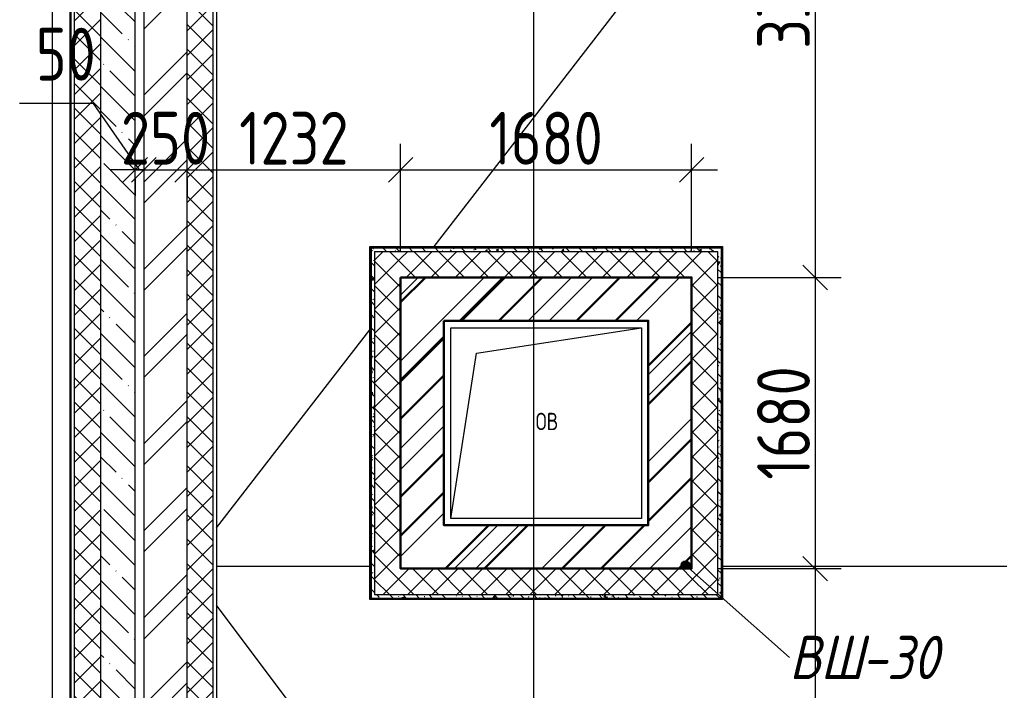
# Model space of a CAD drawing. Header units: millimetres. Extents: x -592259 to 288321, y -552984 to 293768.
# Drawn here: x 141900 to 147555, y -507923 to -504053 of the extents above; entities that cross this region are included whole.
import ezdxf

# ---------------------------------------------------------------- set-up
doc = ezdxf.new("R2010")
doc.units = ezdxf.units.MM
doc.linetypes.add('ADSK_Линия сетки', pattern=[2500, 2000, -250, 0, -250])
doc.layers.get('Defpoints').update_dxf_attribs({"color": 250})
for name, color, linetype, lineweight in [('0.2) Кирпич 4 вып кровля', 30, 'Continuous', 30), ('Аннотация', 250, 'Continuous', 20), ('Крыша', 7, 'Continuous', 5), ('Ограждение', 7, 'Continuous', 5), ('Окна', 7, 'Continuous', 5), ('Оси', 250, 'Continuous', 9), ('Размеры', 7, 'Continuous', 9), ('Стены внутренние', 7, 'Continuous', 9), ('Стены наружные', 7, 'Continuous', 9), ('Стены отделка', 7, 'Continuous', 13), ('Стены перегородки', 7, 'Continuous', 13), ('Стены штриховка', 250, 'Continuous', 9), ('Узлы', 250, 'Continuous', 18)]:
    doc.layers.add(name, color=color, linetype=linetype, lineweight=lineweight)
doc.styles.add('GOST Common_2', font='', dxfattribs={"width": 0.8, "height": 350})
doc.styles.add('GOST Common_I', font='', dxfattribs={"width": 0.9, "height": 250})
doc.styles.add('ISOCPEUR', font='isocpeur.ttf', dxfattribs={"width": 0.8, "height": 100})
doc.styles.add('А3', font='ГОСТ тип А.ttf')
doc.styles.get('GOST Common_2').set_extended_font_data('GOST Common')
doc.styles.get('GOST Common_I').set_extended_font_data('GOST Common', italic=True)
doc.dimstyles.new('ADSK_Основной_2_мм', dxfattribs={"dimscale": 304.8, "dimtxt": 201.142999, "dimasz": 0.463911, "dimexe": 0.492126, "dimexo": 0.492126, "dimgap": 0.098425, "dimtad": 1, "dimdec": 0, "dimdsep": 46, "dimtxsty": 'GOST Common_2', "dimblk1": 'OBLIQUE', "dimblk2": 'OBLIQUE', "dimsah": 1, "dimcen": 0.09, "dimdle": 0.492126, "dimazin": 0, "dimtfac": 1, "dimtdec": 4, "dimtix": 1, "dimtmove": 1, "dimatfit": 3, "dimfxl": 1, "dimtvp": 1, "dimtolj": 1, "dimtzin": 0, "dimlwd": 9, "dimlwe": 9, "dimarcsym": 2})
doc.dimstyles.new('ADSK_Основной_2_мм_1', dxfattribs={"dimscale": 304.8, "dimtxt": 201.142999, "dimasz": 0.463911, "dimexe": 0.492126, "dimexo": 0.492126, "dimgap": 0.098425, "dimtad": 1, "dimdec": 0, "dimdsep": 46, "dimtxsty": 'GOST Common_2', "dimblk1": 'OBLIQUE', "dimblk2": 'OBLIQUE', "dimsah": 1, "dimcen": 0.09, "dimdle": 0.492126, "dimazin": 0, "dimtfac": 1, "dimtdec": 4, "dimtix": 1, "dimtmove": 0, "dimatfit": 3, "dimfxl": 1, "dimtvp": 1, "dimtolj": 1, "dimtzin": 0, "dimlwd": 9, "dimlwe": 9, "dimarcsym": 2})
pattern_1 = [(45, (23667.23, -543980.64), (-70.71068, 70.71068), []), (135, (23667.23, -543980.64), (-70.71068, -70.71068), [])]
pattern_2 = [(45, (23667.23, -543980.64), (-251.4472, 251.4472), []), (45, (23667.23, -543599.64), (-251.4472, 251.4472), [])]
pattern_3 = [(135, (23667.23, -543980.64), (-75.43415, -75.43415), [106.68, -17.78, 3.556, -17.78]), (135, (23667.23, -543905.25), (-75.43415, -75.43415), []), (50, (23667.23, -543980.64), (127.52922, -11.15758), [13.335, -146.685]), (355, (23667.23, -543980.64), (-24.66966, 133.74002), [10.668, -117.348]), (100.451, (23677.86, -543981.57), (102.85973, 122.58178), [11.333, -124.663]), (46.184, (23667.23, -543945.08), (189.75516, -29.43036), [20.002, -220.027]), (96.636, (23683.04, -543947.53), (166.1822, 173.1996), [17, -186.995]), (351.184, (23667.23, -543945.08), (166.18393, 173.19757), [16.002, -176.022]), (21, (23685.01, -543953.97), (106.130265, -71.58603), [13.335, -146.685]), (326, (23685.01, -543953.97), (43.26188, 128.93175), [10.668, -117.348]), (71.451, (23693.85, -543959.94), (149.39198, 57.34505), [11.333, -124.663]), (37.5, (23667.23, -543980.64), (2.162228, 59.188357), [3.353, -112.573, 3.353, -115.773, -117.793]), (37.5, (23667.23, -543980.64), (2.162228, 59.188357), [-235.052, 3.353, -114.44]), (7.5, (23667.23, -543980.64), (46.773857, 70.126152), [3.353, -64.567, 3.353, -109.906, -44.895]), (7.5, (23667.23, -543980.64), (46.773857, 70.126152), [-181.178, 3.353, -41.542]), (327.5, (23627.58, -543980.64), (94.913671, -4.010093), [3.353, -41.097, 3.353, -135.331, -184.023]), (327.5, (23627.58, -543980.64), (94.913671, -4.010093), [-183.134, 3.353, -180.67]), (317.5, (23609.8, -543980.64), (103.69057, 17.79882), [3.353, -54.432, 3.353, -88.748, -130.683]), (317.5, (23609.8, -543980.64), (103.69057, 17.79882), [-149.885, 3.353, -127.33])]

# ---------------------------------------------------------------- blocks, each defined once
blk = doc.blocks.new('_Wn_-As_OpeningMEP_floor__Rectangular - _Wn_-As_OpeningMEP_floor__Rectangular-41366200-АР3_Кладочный план кровли _17_930 С2-3')
at = {"layer": 'Узлы', "lineweight": 5}
for p, q in [((-402.6, 452.6), (550, 600)), ((-550, -500), (-402.6, 452.6))]:
    blk.add_line(p, q, dxfattribs=at)
blk = doc.blocks.new('Ограждение - Ограждение-38592901-АР3_Кладочный план кровли _17_930 С2-3')
at = {"layer": 'Ограждение'}
for p, q in [((118422.3, 27847), (118422.3, 45603)), ((118522.3, 45503), (118522.3, 27947))]:
    blk.add_line(p, q, dxfattribs=at)
blk = doc.blocks.new('_Oblique')
at = {"color": 0, "linetype": 'ByBlock', "lineweight": -2}
blk.add_line((-0.5, -0.5), (0.5, 0.5), dxfattribs=at)
blk = doc.blocks.new('*D6347')
at = {"layer": 'Defpoints', "color": 0, "transparency": 16777216}
for p in [(142567.2, -504819.7), (142617.2, -504819.7), (142617.2, -504919.6)]:
    blk.add_point(p, dxfattribs=at)
at = {"layer": 'Размеры', "color": 0, "lineweight": 9, "transparency": 16777216}
for p, q in [((142325.6, -504536.2), (141899.8, -504536.2)), ((142592.2, -504919.6), (142325.6, -504536.2)), ((142567.2, -504919.6), (142425.8, -504919.6)), ((142567.2, -504919.6), (142617.2, -504919.6)), ((142567.2, -504919.6), (142617.2, -504919.6)), ((142617.2, -504919.6), (142758.6, -504919.6)), ((142567.2, -504969.7), (142567.2, -505069.6)), ((142617.2, -504969.7), (142617.2, -505069.6))]:
    blk.add_line(p, q, dxfattribs=at)
at = {"layer": 'Размеры', "color": 0, "lineweight": 9, "transparency": 16777216, "xscale": 141.4, "yscale": 141.4, "zscale": 141.4}
blk.add_blockref('_Oblique', (142567.2, -504919.6), dxfattribs=at)
at = {"layer": 'Размеры', "color": 0, "lineweight": 9, "transparency": 16777216, "xscale": 141.4, "yscale": 141.4, "zscale": 141.4, "rotation": 180}
blk.add_blockref('_Oblique', (142617.2, -504919.6), dxfattribs=at)
at = {"layer": 'Размеры', "color": 0, "transparency": 16777216, "insert": (141992.8, -504099.8), "char_height": 304.8, "width": 302.737, "attachment_point": 1, "line_spacing_factor": 1.022761, "style": 'А3'}
blk.add_mtext('\\A1;50', dxfattribs=at)
blk = doc.blocks.new('*D6348')
at = {"layer": 'Defpoints', "color": 0, "transparency": 16777216}
for p in [(142617.2, -504819.7), (142867.2, -504819.7), (142867.2, -504919.6)]:
    blk.add_point(p, dxfattribs=at)
at = {"layer": 'Размеры', "color": 0, "lineweight": 9, "transparency": 16777216}
for p, q in [((142617.2, -504919.6), (142475.8, -504919.6)), ((142617.2, -504919.6), (142867.2, -504919.6)), ((142867.2, -504919.6), (143008.6, -504919.6)), ((142617.2, -504969.7), (142617.2, -505069.6)), ((142867.2, -504969.7), (142867.2, -505069.6))]:
    blk.add_line(p, q, dxfattribs=at)
at = {"layer": 'Размеры', "color": 0, "lineweight": 9, "transparency": 16777216, "xscale": 141.4, "yscale": 141.4, "zscale": 141.4}
blk.add_blockref('_Oblique', (142617.2, -504919.6), dxfattribs=at)
at = {"layer": 'Размеры', "color": 0, "lineweight": 9, "transparency": 16777216, "xscale": 141.4, "yscale": 141.4, "zscale": 141.4, "rotation": 180}
blk.add_blockref('_Oblique', (142867.2, -504919.6), dxfattribs=at)
at = {"layer": 'Размеры', "color": 0, "transparency": 16777216, "insert": (142742.2, -504737.2), "char_height": 304.8, "width": 454.106, "attachment_point": 5, "style": 'А3'}
blk.add_mtext('\\A1;250', dxfattribs=at)
blk = doc.blocks.new('*D6349')
at = {"layer": 'Defpoints', "color": 0, "transparency": 16777216}
for p in [(142867.2, -504819.7), (144098.9, -504919.6), (144098.9, -505540.5)]:
    blk.add_point(p, dxfattribs=at)
at = {"layer": 'Размеры', "color": 0, "lineweight": 9, "transparency": 16777216}
for p, q in [((144098.9, -505390.5), (144098.9, -504769.6)), ((142717.2, -504919.6), (144248.9, -504919.6)), ((142867.2, -504969.7), (142867.2, -505069.6))]:
    blk.add_line(p, q, dxfattribs=at)
at = {"layer": 'Размеры', "color": 0, "lineweight": 9, "transparency": 16777216, "xscale": 141.4, "yscale": 141.4, "zscale": 141.4, "rotation": 180}
blk.add_blockref('_Oblique', (142867.2, -504919.6), dxfattribs=at)
at = {"layer": 'Размеры', "color": 0, "lineweight": 9, "transparency": 16777216, "xscale": 141.4, "yscale": 141.4, "zscale": 141.4}
blk.add_blockref('_Oblique', (144098.9, -504919.6), dxfattribs=at)
at = {"layer": 'Размеры', "color": 0, "transparency": 16777216, "insert": (143483.1, -504737.2), "char_height": 304.8, "width": 560.473, "attachment_point": 5, "style": 'А3'}
blk.add_mtext('\\A1;1232', dxfattribs=at)
blk = doc.blocks.new('*D6350')
at = {"layer": 'Defpoints', "color": 0, "transparency": 16777216}
for p in [(145778.9, -504919.6), (144098.9, -505540.5), (145778.9, -505540.5)]:
    blk.add_point(p, dxfattribs=at)
at = {"layer": 'Размеры', "color": 0, "lineweight": 9, "transparency": 16777216}
for p, q in [((144098.9, -505390.5), (144098.9, -504769.6)), ((145778.9, -505390.5), (145778.9, -504769.6)), ((143948.9, -504919.6), (145928.9, -504919.6))]:
    blk.add_line(p, q, dxfattribs=at)
at = {"layer": 'Размеры', "color": 0, "lineweight": 9, "transparency": 16777216, "xscale": 141.4, "yscale": 141.4, "zscale": 141.4, "rotation": 180}
blk.add_blockref('_Oblique', (144098.9, -504919.6), dxfattribs=at)
at = {"layer": 'Размеры', "color": 0, "lineweight": 9, "transparency": 16777216, "xscale": 141.4, "yscale": 141.4, "zscale": 141.4}
blk.add_blockref('_Oblique', (145778.9, -504919.6), dxfattribs=at)
at = {"layer": 'Размеры', "color": 0, "transparency": 16777216, "insert": (144938.9, -504737.2), "char_height": 304.8, "width": 560.473, "attachment_point": 5, "style": 'А3'}
blk.add_mtext('\\A1;1680', dxfattribs=at)
blk = doc.blocks.new('*D6355')
at = {"layer": 'Defpoints', "color": 0, "transparency": 16777216}
for p in [(145778.9, -505540.5), (145778.9, -507220.5), (146491.8, -507220.5)]:
    blk.add_point(p, dxfattribs=at)
at = {"layer": 'Размеры', "color": 0, "lineweight": 9, "transparency": 16777216}
for p, q in [((146491.8, -505390.5), (146491.8, -507370.5)), ((145928.9, -505540.5), (146641.8, -505540.5)), ((145928.9, -507220.5), (146641.8, -507220.5))]:
    blk.add_line(p, q, dxfattribs=at)
at = {"layer": 'Размеры', "color": 0, "lineweight": 9, "transparency": 16777216, "xscale": 141.4, "yscale": 141.4, "zscale": 141.4}
for p, rotation in [((146491.8, -505540.5), 90), ((146491.8, -507220.5), 270)]:
    blk.add_blockref('_Oblique', p, dxfattribs=dict(at, rotation=rotation))
at = {"layer": 'Размеры', "color": 0, "transparency": 16777216, "insert": (146309.4, -506380.5), "char_height": 304.8, "width": 560.473, "attachment_point": 5, "rotation": 90, "style": 'А3'}
blk.add_mtext('\\A1;1680', dxfattribs=at)
blk = doc.blocks.new('*D6525')
at = {"layer": 'Defpoints', "color": 0, "transparency": 16777216}
for p in [(145778.9, -502220.5), (145778.9, -505540.5), (146491.8, -505540.5)]:
    blk.add_point(p, dxfattribs=at)
at = {"layer": 'Размеры', "color": 0, "lineweight": 9, "transparency": 16777216}
for p, q in [((146491.8, -502070.5), (146491.8, -505690.5)), ((145928.9, -502220.5), (146641.8, -502220.5)), ((145928.9, -505540.5), (146641.8, -505540.5))]:
    blk.add_line(p, q, dxfattribs=at)
at = {"layer": 'Размеры', "color": 0, "lineweight": 9, "transparency": 16777216, "xscale": 141.4, "yscale": 141.4, "zscale": 141.4}
for p, rotation in [((146491.8, -502220.5), 90), ((146491.8, -505540.5), 270)]:
    blk.add_blockref('_Oblique', p, dxfattribs=dict(at, rotation=rotation))
at = {"layer": 'Размеры', "color": 0, "transparency": 16777216, "insert": (146309.4, -503880.5), "char_height": 304.8, "attachment_point": 5, "rotation": 90, "style": 'А3'}
blk.add_mtext('\\A1;3320', dxfattribs=at)
blk = doc.blocks.new('*D6526')
at = {"layer": 'Defpoints', "color": 0, "transparency": 16777216}
for p in [(145778.9, -507220.5), (145778.9, -510540.5), (146491.8, -510540.5)]:
    blk.add_point(p, dxfattribs=at)
at = {"layer": 'Размеры', "color": 0, "lineweight": 9, "transparency": 16777216}
for p, q in [((146491.8, -507070.5), (146491.8, -510690.5)), ((145928.9, -507220.5), (146641.8, -507220.5)), ((145928.9, -510540.5), (146641.8, -510540.5))]:
    blk.add_line(p, q, dxfattribs=at)
at = {"layer": 'Размеры', "color": 0, "lineweight": 9, "transparency": 16777216, "xscale": 141.4, "yscale": 141.4, "zscale": 141.4}
for p, rotation in [((146491.8, -507220.5), 90), ((146491.8, -510540.5), 270)]:
    blk.add_blockref('_Oblique', p, dxfattribs=dict(at, rotation=rotation))
at = {"layer": 'Размеры', "color": 0, "transparency": 16777216, "insert": (146309.4, -508880.5), "char_height": 304.8, "attachment_point": 5, "rotation": 90, "style": 'А3'}
blk.add_mtext('\\A1;3320', dxfattribs=at)

msp = doc.modelspace()

# ---------------------------------------------------------------- hatches: boundary and pattern name
at = {"layer": '0.2) Кирпич 4 вып кровля', "true_color": 0xf26722}
h = msp.add_hatch(dxfattribs=at)
h.set_pattern_fill('ANSI32', color=30, scale=50)
h.set_pattern_definition([(45, (9e-11, -5000), (-336.7596, 336.7596), []), (45, (224.5, -5000), (-336.7596, 336.7596), [])])
h.paths.add_polyline_path([(144348.9379, -505790.4699), (145528.9379, -505790.4699), (145528.9379, -506970.4699), (144348.9379, -506970.4699)], flags=16)
h.paths.add_polyline_path([(144098.9379, -505540.4699), (145778.9379, -505540.4699), (145778.9379, -507220.4699), (144098.9379, -507220.4699)])
at = {"layer": 'Аннотация'}
h = msp.add_hatch(color=256, dxfattribs=at)
edge = h.paths.add_edge_path()
edge.add_arc((145743.7062, -507201.3735), 25, 0, 360)
at = {"layer": 'Стены внутренние', "lineweight": 5}
h = msp.add_hatch(dxfattribs=at)
h.set_pattern_fill('FP_1', color=256, style=0, pattern_type=2)
h.set_pattern_definition([(135, (23667.23, -543980.64), (-142.56192, -142.56192), []), (135, (23809.8, -543980.64), (-142.56192, -142.56192), [252.016, -50.403, 3.353, -47.05])])
h.paths.add_polyline_path([(142367.2298, -515855.641), (142567.2298, -515855.641), (142567.2298, -498655.641), (142367.2298, -498655.641), (142367.2298, -515415.263)])
h = msp.add_hatch(dxfattribs=at)
h.set_pattern_fill('FP_43', color=256, style=0, pattern_type=2)
h.set_pattern_definition(pattern_2)
h.paths.add_polyline_path([(142867.2298, -515605.64), (142867.2298, -499155.641), (142617.2298, -499155.641), (142617.2298, -515605.64)])
at = {"layer": 'Стены наружные', "lineweight": 5}
h = msp.add_hatch(dxfattribs=at)
h.set_pattern_fill('FP_33', color=256, style=0, pattern_type=2)
h.set_pattern_definition(pattern_1)
h.paths.add_polyline_path([(142361.3343, -516005.641), (142367.5645, -516005.641), (142367.5645, -498655.6404), (142217.5645, -498655.6404), (142217.5645, -516005.641)])
h = msp.add_hatch(dxfattribs=at)
h.set_pattern_fill('FP_33', color=256, style=0, pattern_type=2)
h.set_pattern_definition(pattern_1)
h.paths.add_polyline_path([(143017.2298, -515355.64), (143017.2298, -499305.641), (142867.2298, -499305.641), (142867.2298, -515355.64)])
h = msp.add_hatch(dxfattribs=at)
h.set_pattern_fill('FP_48', color=256, style=0, pattern_type=2)
h.set_pattern_definition(pattern_3)
h.paths.add_polyline_path([(143928.9379, -507390.4699), (143948.9379, -507390.4699), (143948.9379, -505370.4699), (143928.9379, -505370.4699), (143928.9379, -507128.7274)])
h = msp.add_hatch(dxfattribs=at)
h.set_pattern_fill('FP_48', color=256, style=0, pattern_type=2)
h.set_pattern_definition(pattern_3)
h.paths.add_polyline_path([(144098.9379, -505390.4699), (145948.9379, -505390.4699), (145948.9379, -505370.4699), (143948.9379, -505370.4699), (143948.9379, -505390.4699)])
h = msp.add_hatch(dxfattribs=at)
h.set_pattern_fill('FP_33', color=256, style=0, pattern_type=2)
h.set_pattern_definition(pattern_1)
h.paths.add_polyline_path([(143948.9379, -507370.4699), (144098.9379, -507370.4699), (144098.9379, -505390.4699), (143948.9379, -505390.4699), (143948.9379, -507128.7274)])
h = msp.add_hatch(dxfattribs=at)
h.set_pattern_fill('FP_33', color=256, style=0, pattern_type=2)
h.set_pattern_definition(pattern_1)
h.paths.add_polyline_path([(145778.9379, -505540.4699), (145928.9379, -505540.4699), (145928.9379, -505390.4699), (144098.9379, -505390.4699), (144098.9379, -505540.4699), (145196.8193, -505540.4699)])
h = msp.add_hatch(dxfattribs=at)
h.set_pattern_fill('FP_48', color=256, style=0, pattern_type=2)
h.set_pattern_definition(pattern_3)
h.paths.add_polyline_path([(145948.9379, -507390.4699), (145948.9379, -505390.4699), (145928.9379, -505390.4699), (145928.9379, -507390.4699)])
h = msp.add_hatch(dxfattribs=at)
h.set_pattern_fill('FP_43', color=256, style=0, pattern_type=2)
h.set_pattern_definition(pattern_2)
h.paths.add_polyline_path([(144348.9379, -506970.4699), (144348.9379, -505540.4699), (144098.9379, -505540.4699), (144098.9379, -506970.4699)])
h = msp.add_hatch(dxfattribs=at)
h.set_pattern_fill('FP_43', color=256, style=0, pattern_type=2)
h.set_pattern_definition(pattern_2)
h.paths.add_polyline_path([(145528.9379, -505790.4699), (145778.9379, -505790.4699), (145778.9379, -505540.4699), (144348.9379, -505540.4699), (144348.9379, -505790.4699), (145196.8193, -505790.4699)])
h = msp.add_hatch(dxfattribs=at)
h.set_pattern_fill('FP_33', color=256, style=0, pattern_type=2)
h.set_pattern_definition(pattern_1)
h.paths.add_polyline_path([(145905.6905, -507370.4699), (145928.9379, -507370.4699), (145928.9379, -505540.4699), (145778.9379, -505540.4699), (145778.9379, -507370.4699)])
h = msp.add_hatch(dxfattribs=at)
h.set_pattern_fill('FP_43', color=256, style=0, pattern_type=2)
h.set_pattern_definition(pattern_2)
h.paths.add_polyline_path([(145778.9379, -507220.4699), (145778.9379, -505790.4699), (145528.9379, -505790.4699), (145528.9379, -507220.4699)])
h = msp.add_hatch(dxfattribs=at)
h.set_pattern_fill('FP_43', color=256, style=0, pattern_type=2)
h.set_pattern_definition(pattern_2)
h.paths.add_polyline_path([(145528.9379, -507220.4699), (145528.9379, -506970.4699), (144098.9379, -506970.4699), (144098.9379, -507220.4699), (145196.8193, -507220.4699)])
h = msp.add_hatch(dxfattribs=at)
h.set_pattern_fill('FP_33', color=256, style=0, pattern_type=2)
h.set_pattern_definition(pattern_1)
h.paths.add_polyline_path([(145778.9379, -507370.4699), (145778.9379, -507220.4699), (144098.9379, -507220.4699), (144098.9379, -507370.4699), (145196.8193, -507370.4699)])
h = msp.add_hatch(dxfattribs=at)
h.set_pattern_fill('FP_48', color=256, style=0, pattern_type=2)
h.set_pattern_definition(pattern_3)
h.paths.add_polyline_path([(145905.6905, -507390.4699), (145928.9379, -507390.4699), (145928.9379, -507370.4699), (143948.9379, -507370.4699), (143948.9379, -507390.4699), (145778.9379, -507390.4699)])

# ---------------------------------------------------------------- linework, layer by layer
at = {"layer": '0.2) Кирпич 4 вып кровля'}
for points in [[(144098.9379, -505540.4699), (145778.9379, -505540.4699), (145778.9379, -507220.4699), (144098.9379, -507220.4699)], [(144348.9379, -505790.4699), (145528.9379, -505790.4699), (145528.9379, -506970.4699), (144348.9379, -506970.4699)]]:
    msp.add_lwpolyline(points, close=True, dxfattribs=at)
at = {"layer": 'Аннотация'}
msp.add_line((145743.7062, -507201.3735), (146343.0634, -507733.1748), dxfattribs=at)
msp.add_circle((145743.7062, -507201.3735), 25, dxfattribs=at)
at = {"layer": 'Крыша'}
for p, q in [((144292.9275, -505362.4699), (148962.4306, -499325.641)), ((144388.9379, -506930.4699), (144388.9379, -505830.4699)), ((144388.9379, -505830.4699), (145488.9379, -505830.4699)), ((145488.9379, -505830.4699), (145488.9379, -506930.4699)), ((143037.2298, -506985.8615), (143920.9379, -505843.3857)), ((145488.9379, -506930.4699), (144388.9379, -506930.4699)), ((143037.2298, -507205.641), (143920.9379, -507205.641)), ((145956.9379, -507205.641), (159587.2079, -507205.641)), ((145242.3839, -510366.4699), (143037.2298, -507431.8751))]:
    msp.add_line(p, q, dxfattribs=at)
at = {"layer": 'Оси', "linetype": 'ADSK_Линия сетки', "ltscale": 100}
msp.add_line((142567.2308, -547719.4803), (142567.2308, -482778.6358), dxfattribs=at)
at = {"layer": 'Размеры'}
msp.add_line((144867.2308, -547719.4803), (144867.2308, -482778.6358), dxfattribs=at)
at = {"layer": 'Стены отделка', "lineweight": 5}
for p, q in [((143920.9379, -507398.4699), (143920.9379, -505362.4699)), ((143920.9379, -505362.4699), (145956.9379, -505362.4699)), ((145956.9379, -505362.4699), (145956.9379, -507398.4699)), ((145956.9379, -507398.4699), (143920.9379, -507398.4699))]:
    msp.add_line(p, q, dxfattribs=at)
at = {"layer": 'Стены перегородки'}
for p, q in [((142197.5645, -516025.641), (142197.5645, -498485.6404)), ((142367.2298, -498655.641), (142367.2298, -515855.641)), ((142367.5645, -498655.6404), (142367.5645, -515855.641)), ((142567.2298, -515655.641), (142567.2298, -498855.641)), ((142617.2298, -498905.641), (142617.2298, -515605.64)), ((142867.2298, -515355.64), (142867.2298, -499155.641)), ((143037.2298, -499325.641), (143037.2298, -515185.64)), ((144098.9379, -505540.4699), (144098.9379, -507220.4699)), ((145778.9379, -505540.4699), (144098.9379, -505540.4699)), ((145778.9379, -507220.4699), (145778.9379, -505540.4699)), ((144348.9379, -506970.4699), (144348.9379, -505790.4699)), ((144348.9379, -505790.4699), (145528.9379, -505790.4699)), ((145528.9379, -505790.4699), (145528.9379, -506970.4699)), ((145528.9379, -506970.4699), (144348.9379, -506970.4699)), ((144098.9379, -507220.4699), (145778.9379, -507220.4699))]:
    msp.add_line(p, q, dxfattribs=at)
at = {"layer": 'Стены штриховка'}
for p, q in [((142217.5645, -516005.641), (142217.5645, -498505.6404)), ((143017.2298, -515205.64), (143017.2298, -499305.641)), ((143924.9379, -505366.4699), (143924.9379, -507394.4699)), ((143924.9379, -505366.4699), (145952.9379, -505366.4699)), ((143928.9379, -505370.4699), (143928.9379, -507390.4699)), ((143928.9379, -505370.4699), (145948.9379, -505370.4699)), ((145948.9379, -505370.4699), (145948.9379, -507390.4699)), ((145952.9379, -505366.4699), (145952.9379, -507394.4699)), ((143948.9379, -505390.4699), (143948.9379, -507370.4699)), ((143948.9379, -505390.4699), (145928.9379, -505390.4699)), ((145928.9379, -505390.4699), (145928.9379, -507370.4699)), ((143924.9379, -507394.4699), (145952.9379, -507394.4699)), ((143928.9379, -507390.4699), (145948.9379, -507390.4699)), ((143948.9379, -507370.4699), (145928.9379, -507370.4699))]:
    msp.add_line(p, q, dxfattribs=at)

# ---------------------------------------------------------------- block references
at = {"layer": 'Ограждение'}
msp.add_blockref('Ограждение - Ограждение-38592901-АР3_Кладочный план кровли _17_930 С2-3', (23667.2298, -543980.641), dxfattribs=at)
at = {"layer": 'Окна'}
msp.add_blockref('_Wn_-As_OpeningMEP_floor__Rectangular - _Wn_-As_OpeningMEP_floor__Rectangular-41366200-АР3_Кладочный план кровли _17_930 С2-3', (144938.9379, -506430.4699), dxfattribs=at)

# ---------------------------------------------------------------- texts
at = {"layer": 'Аннотация', "attachment_point": 1}
for s, insert, char_height, width, style in [('ОВ', (144878.9589, -506321.5145), 100, 160.3375, 'ISOCPEUR'), ('ВШ', (146343.0634, -507608.1748), 250, 505.063125, 'GOST Common_I'), ('-30', (146759.7821, -507608.1748), 250, 584.430187, 'GOST Common_I')]:
    msp.add_mtext(s, dxfattribs=dict(at, insert=insert, char_height=char_height, width=width, style=style))

# ---------------------------------------------------------------- dimensions: what is measured, and where the dimension line sits
at = {"layer": 'Размеры'}
for base, p1, p2, picture, middle in [((146491.8474, -505540.4699), (145778.9379, -502220.4699), (145778.9379, -505540.4699), '*D6525', (146309.4474, -503880.4699)), ((146491.8474, -507220.4699), (145778.9379, -505540.4699), (145778.9379, -507220.4699), '*D6355', (146309.4474, -506380.4699)), ((146491.8474, -510540.4699), (145778.9379, -507220.4699), (145778.9379, -510540.4699), '*D6526', (146309.4474, -508880.4699))]:
    dim = msp.add_linear_dim(base=base, p1=p1, p2=p2, angle=90, dimstyle='ADSK_Основной_2_мм_1', override={"dimtxt": 1, "dimlfac": 1, "dimpost": '<>', "dimtxsty": 'А3', "dimfxl": 1680}, dxfattribs=at)
    dim.commit()
    dim.dimension.update_dxf_attribs({"geometry": picture, "text_midpoint": middle})
dim = msp.add_linear_dim(base=(142617.2298, -504919.6496), p1=(142567.2298, -504819.6647), p2=(142617.2298, -504819.6647), dimstyle='ADSK_Основной_2_мм', override={"dimtxt": 1, "dimlfac": 1, "dimpost": '<>', "dimtxsty": 'А3', "dimfxl": 50}, dxfattribs=at)
dim.commit()
dim.dimension.update_dxf_attribs({"geometry": '*D6347', "text_midpoint": (142295.5579, -504536.2258), "dimtype": 160})
for base, p1, p2, override, picture, middle in [((142867.2298, -504919.6496), (142617.2298, -504819.6647), (142867.2298, -504819.6647), {"dimtxt": 1, "dimlfac": 1, "dimpost": '<>', "dimtxsty": 'А3', "dimfxl": 250}, '*D6348', (142742.2298, -504737.2496)), ((144098.9379, -504919.6496), (142867.2298, -504819.6647), (144098.9379, -505540.4699), {"dimtxt": 1, "dimlfac": 1, "dimpost": '<>', "dimtxsty": 'А3', "dimfxl": 1427.117684}, '*D6349', (143483.0839, -504737.2496)), ((145778.9379, -504919.6496), (144098.9379, -505540.4699), (145778.9379, -505540.4699), {"dimtxt": 1, "dimlfac": 1, "dimpost": '<>', "dimtxsty": 'А3', "dimfxl": 1680}, '*D6350', (144938.9379, -504737.2496))]:
    dim = msp.add_linear_dim(base=base, p1=p1, p2=p2, dimstyle='ADSK_Основной_2_мм_1', override=override, dxfattribs=at)
    dim.commit()
    dim.dimension.update_dxf_attribs({"geometry": picture, "text_midpoint": middle})

doc.saveas('drawing.dxf')
